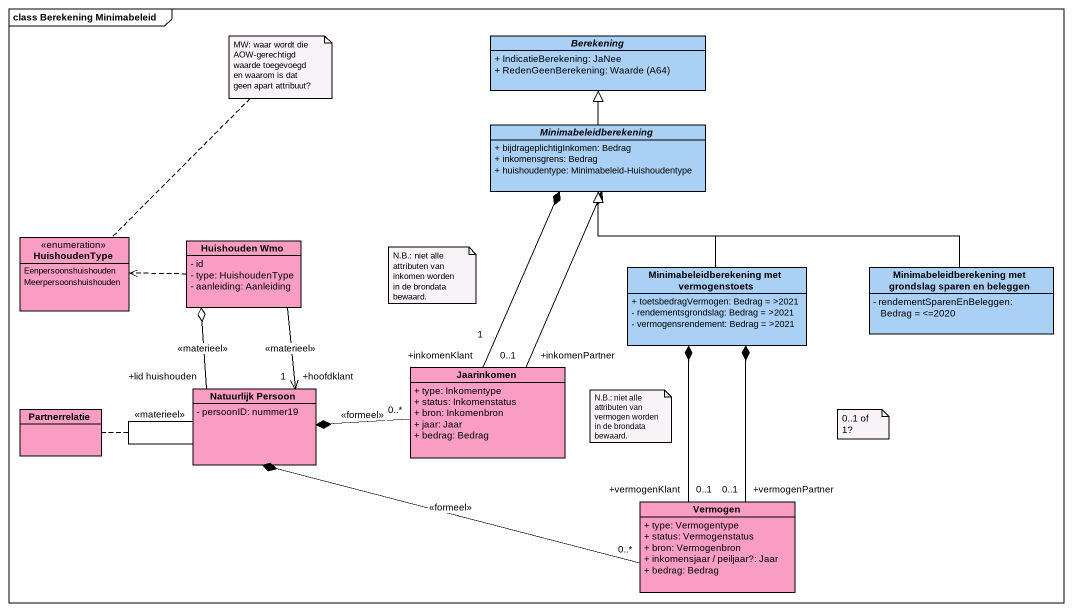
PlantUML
@startuml
mainframe class Berekening Minimabeleid
hide circle
hide empty members
skinparam classAttributeIconSize 0
abstract class Berekening #AAD0F6 {
  + IndicatieBerekening: JaNee
  {field} + RedenGeenBerekening: Waarde (A64)
}
abstract class Minimabeleidberekening #AAD0F6 {
  + bijdrageplichtigInkomen: Bedrag
  + inkomensgrens: Bedrag
  + huishoudentype: Minimabeleid-Huishoudentype
}
enum HuishoudenType #F99EC2 {
  Eenpersoonshuishouden
  Meerpersoonshuishouden
}
class "Huishouden Wmo" as Huishouden_Wmo #F99EC2 {
  - id
  - type: HuishoudenType
  - aanleiding: Aanleiding
}
class "Minimabeleidberekening met vermogenstoets" as Minimabeleidberekening_met #AAD0F6 {
  + toetsbedragVermogen: Bedrag = >2021
  - rendementsgrondslag: Bedrag = >2021
  - vermogensrendement: Bedrag = >2021
}
class "Minimabeleidberekening met grondslag sparen en beleggen" as Minimabeleidberekening_met_2 #AAD0F6 {
  - rendementSparenEnBeleggen: Bedrag = <=2020
}
class Jaarinkomen #F99EC2 {
  + type: Inkomentype
  + status: Inkomenstatus
  + bron: Inkomenbron
  + jaar: Jaar
  + bedrag: Bedrag
}
class Partnerrelatie #F99EC2
class "Natuurlijk Persoon" as Natuurlijk_Persoon #F99EC2 {
  - persoonID: nummer19
}
class Vermogen #F99EC2 {
  + type: Vermogentype
  + status: Vermogenstatus
  + bron: Vermogenbron
  + inkomensjaar / peiljaar?: Jaar
  + bedrag: Bedrag
}
Minimabeleidberekening -up-|> Berekening
Huishouden_Wmo .left.> HuishoudenType
Huishouden_Wmo --> "+hoofdklant\n1" Natuurlijk_Persoon : <<materieel>>
Minimabeleidberekening_met -up-|> Minimabeleidberekening
Minimabeleidberekening_met_2 -left-|> Minimabeleidberekening
Jaarinkomen "+inkomenPartner\n0..1" -up-* Minimabeleidberekening
Jaarinkomen "+inkomenKlant\n1" -up-* Minimabeleidberekening
Jaarinkomen "0..*" -left-* Natuurlijk_Persoon : <<formeel>>
Natuurlijk_Persoon "+lid huishouden" -up-o Huishouden_Wmo : <<materieel>>
Natuurlijk_Persoon -- Natuurlijk_Persoon : <<materieel>>
(Natuurlijk_Persoon, Natuurlijk_Persoon) .. Partnerrelatie
Vermogen "+vermogenPartner\n0..1" -up-* Minimabeleidberekening_met
Vermogen "+vermogenKlant\n0..1" -up-* Minimabeleidberekening_met
Vermogen "0..*" -left-* Natuurlijk_Persoon : <<formeel>>
note top of HuishoudenType : MW: waar wordt die AOW-gerechtigd waarde toegevoegd en waarom is dat geen apart attribuut?
note as N2
  N.B.: niet alle attributen van inkomen worden in de brondata bewaard.
end note
note as N3
  N.B.: niet alle attributen van vermogen worden in de brondata bewaard.
end note
note as N4
  0..1 of 1?
end note
@enduml
